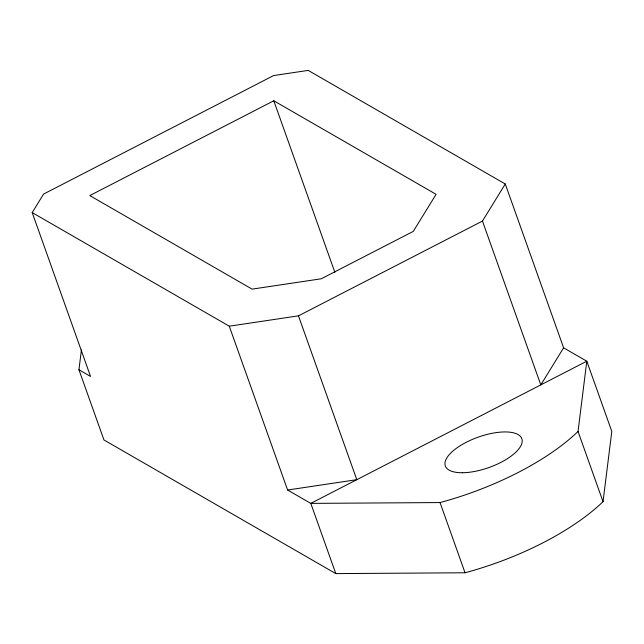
<?xml version="1.0" encoding="UTF-8"?>
<svg xmlns="http://www.w3.org/2000/svg" width="644" height="644" viewBox="0 0 644 644"><rect width="100%" height="100%" fill="white"/><g stroke="black" fill="none" stroke-linecap="round" stroke-linejoin="round"><path stroke-width="0.97" d="M78.946 369.745L90.538 376.426L32.2 212.584L43.607 194.053L273.603 75.565L308.202 70.397L505.274 183.999L563.613 347.832L586.797 361.195L611.8 431.416L603.034 501.676A162.425 64.505 -19.6 0 1 465.04 572.774L335.798 573.603L103.95 439.957L78.946 369.745L81.418 349.95M603.034 501.676L578.038 431.464L586.797 361.195L310.794 503.383L287.61 490.02L229.272 326.186L32.2 212.584M229.272 326.186L298.462 315.85L482.461 221.061L505.274 183.999M563.613 347.832L540.799 384.895L482.461 221.061M273.789 100.778L89.79 195.575L252.086 289.124L321.276 278.788L413.271 231.389L436.085 194.327L273.789 100.778L334.864 272.291M287.61 490.02L356.8 479.683L298.462 315.85M578.038 431.464A162.425 64.505 -19.6 0 1 440.037 502.561L310.794 503.383L335.798 573.603M440.037 502.561L465.04 572.774M462.392 472.736A40.604 16.124 -19.6 0 0 522.147 441.953A40.604 16.124 -19.6 0 0 466.184 442.315A40.604 16.124 -19.6 0 0 462.392 472.736"/></g></svg>
